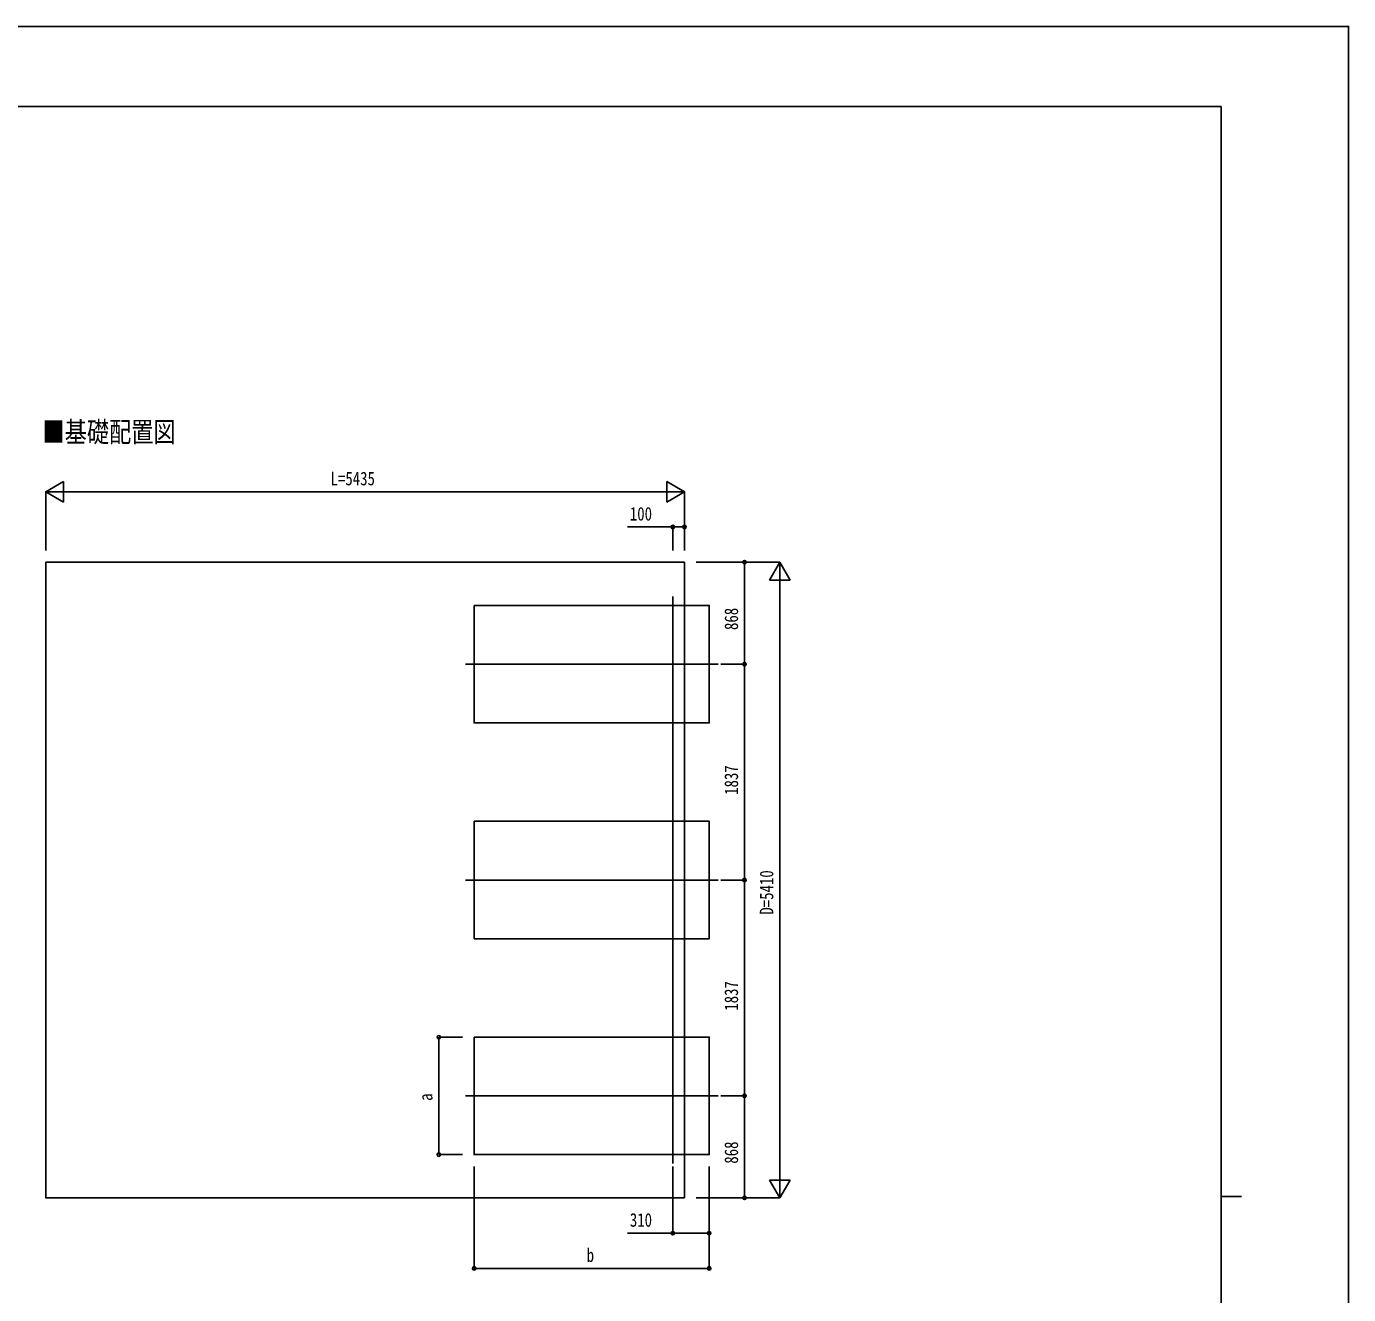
# Model space of a CAD drawing. Units: millimetres, scale not verified. Extents: x -14718 to 14718, y -10395 to 10395.
# Drawn here: x 3468 to 14718, y -398 to 10395 of the extents above; entities that cross this region are included whole.
import ezdxf
from ezdxf.enums import TextEntityAlignment as Align

# ---------------------------------------------------------------- set-up
doc = ezdxf.new("R2010")
doc.units = ezdxf.units.MM
doc.header["$LTSCALE"] = 40
for name, color, linetype in [('0-2_USER1', 3, 'Continuous'), ('0-3_YKK_12', 2, 'Continuous'), ('0-5_YKK_A1', 4, 'Continuous'), ('0-6_YKK_D', 6, 'Continuous'), ('0-7_YKK_ZWAK', 7, 'Continuous')]:
    doc.layers.add(name, color=color, linetype=linetype)
doc.styles.add('ＭＳ ゴシック', font='')
doc.styles.get('ＭＳ ゴシック').set_extended_font_data('MS Gothic')

msp = doc.modelspace()

# ---------------------------------------------------------------- linework, layer by layer
at = {"layer": '0-3_YKK_12'}
for p, q in [((8967.57, 5541.98), (8967.57, 717.98)), ((9352.57, 4966.98), (7202.57, 4966.98)), ((9352.57, 3129.98), (7202.57, 3129.98)), ((9352.57, 1292.98), (7202.57, 1292.98))]:
    msp.add_line(p, q, dxfattribs=at)
at = {"layer": '0-5_YKK_A1'}
for p, q in [((3632.57, 423.98), (3632.57, 5834.98)), ((9067.57, 5834.98), (3632.57, 5834.98)), ((9067.57, 5834.98), (9067.57, 424.98)), ((9067.57, 424.98), (3632.57, 424.98))]:
    msp.add_line(p, q, dxfattribs=at)
for points in [[(7277.57, 5466.98), (7277.57, 4466.98), (9277.57, 4466.98), (9277.57, 5466.98)], [(7277.57, 3629.98), (7277.57, 2629.98), (9277.57, 2629.98), (9277.57, 3629.98)], [(7277.57, 1792.98), (7277.57, 792.98), (9277.57, 792.98), (9277.57, 1792.98)]]:
    msp.add_lwpolyline(points, close=True, dxfattribs=at)
at = {"layer": '0-6_YKK_D'}
for p, q in [((3632.57, 6434.98), (3784.12, 6522.48)), ((3632.57, 5934.98), (3632.57, 6435.98)), ((3632.57, 6434.98), (3784.12, 6347.48)), ((3632.57, 6434.98), (3935.68, 6434.98)), ((3784.12, 6347.48), (3784.12, 6522.48)), ((3807.57, 6434.98), (8892.57, 6434.98)), ((9067.57, 6434.98), (8764.46, 6434.98)), ((9067.57, 6434.98), (8916.01, 6522.48)), ((8916.01, 6522.48), (8916.01, 6347.48)), ((9067.57, 6434.98), (8916.01, 6347.48)), ((9067.57, 5934.98), (9067.57, 6435.98)), ((8967.57, 5934.98), (8967.57, 6135.98)), ((9067.57, 5934.98), (9067.57, 6135.98)), ((9167.57, 5834.98), (9878.57, 5834.98)), ((9377.57, 5834.98), (9578.57, 5834.98)), ((9577.57, 4966.98), (9577.57, 5834.98)), ((9877.57, 5834.98), (9790.07, 5683.42)), ((9877.57, 5834.98), (9965.07, 5683.42)), ((9877.57, 5834.98), (9877.57, 5531.87)), ((9790.07, 5683.42), (9965.07, 5683.42)), ((9877.57, 5659.98), (9877.57, 599.98)), ((9377.57, 4966.98), (9578.57, 4966.98)), ((9377.57, 4966.98), (9578.57, 4966.98)), ((9577.57, 4966.98), (9577.57, 3129.98)), ((9377.57, 3129.98), (9578.57, 3129.98)), ((9377.57, 3129.98), (9578.57, 3129.98)), ((9577.57, 3129.98), (9577.57, 1292.98)), ((7177.57, 1792.98), (6976.57, 1792.98)), ((6977.57, 1792.98), (6977.57, 792.98)), ((9377.57, 1292.98), (9578.57, 1292.98)), ((9377.57, 1292.98), (9578.57, 1292.98)), ((9577.57, 1292.98), (9577.57, 424.98)), ((7177.57, 792.98), (6976.57, 792.98)), ((7277.57, 692.98), (7277.57, -176.02)), ((8967.57, 692.98), (8967.57, 123.98)), ((9277.57, 692.98), (9277.57, -176.02)), ((9277.57, 692.98), (9277.57, 123.98)), ((9877.57, 424.98), (9877.57, 728.09)), ((9877.57, 424.98), (9790.07, 576.53)), ((9965.07, 576.53), (9790.07, 576.53)), ((9877.57, 424.98), (9965.07, 576.53)), ((9167.57, 424.98), (9878.57, 424.98)), ((9377.57, 424.98), (9578.57, 424.98)), ((7277.57, -175.02), (9277.57, -175.02))]:
    msp.add_line(p, q, dxfattribs=at)
for points in [[(9067.57, 6134.98), (8967.57, 6134.98), (8582.47, 6134.98)], [(9277.57, 124.98), (8967.57, 124.98), (8582.47, 124.98)]]:
    msp.add_lwpolyline(points, dxfattribs=at)
for centre in [(8967.57, 6134.98), (9067.57, 6134.98), (9577.57, 5834.98), (9577.57, 4966.98), (9577.57, 4966.98), (9577.57, 3129.98), (9577.57, 3129.98), (6977.57, 1792.98), (9577.57, 1292.98), (9577.57, 1292.98), (6977.57, 792.98), (9577.57, 424.98), (8967.57, 124.98), (9277.57, 124.98), (7277.57, -175.02), (9277.57, -175.02)]:
    msp.add_circle(centre, 14.88, dxfattribs=at)
at = {"layer": '0-7_YKK_ZWAK'}
for p, q in [((13632.57, 9712.5), (-13667.43, 9712.5)), ((13632.57, 9712.5), (13632.57, -8837.5)), ((13632.57, 437.5), (13807.57, 437.5))]:
    msp.add_line(p, q, dxfattribs=at)
msp.add_lwpolyline([(-14717.5, -10395), (14717.5, -10395), (14717.5, 10395), (-14717.5, 10395)], close=True, dxfattribs=at)

# ---------------------------------------------------------------- texts
at = {"layer": '0-2_USER1', "style": 'ＭＳ ゴシック', "width": 0.8}
msp.add_text('■基礎配置図', height=173.2, dxfattribs=at).set_placement((3604.17, 6805.14), align=Align.BOTTOM_LEFT)
at = {"layer": '0-6_YKK_D', "style": 'ＭＳ ゴシック', "width": 0.8}
for s, p in [('L=5435', (6056.07, 6454.98)), ('100', (8602.47, 6154.98)), ('310', (8602.47, 144.98)), ('b', (8235.57, -155.02))]:
    msp.add_text(s, height=115.5, dxfattribs=at).set_placement(p, align=Align.BOTTOM_LEFT)
for s, p in [('868', (9557.57, 5258.18)), ('1837', (9557.57, 3855.28)), ('D=5410', (9857.57, 2835.98)), ('1837', (9557.57, 2018.28)), ('a', (6957.57, 1250.98)), ('868', (9557.57, 716.18))]:
    msp.add_text(s, height=115.5, rotation=90, dxfattribs=at).set_placement(p, align=Align.BOTTOM_LEFT)

doc.saveas('drawing.dxf')
